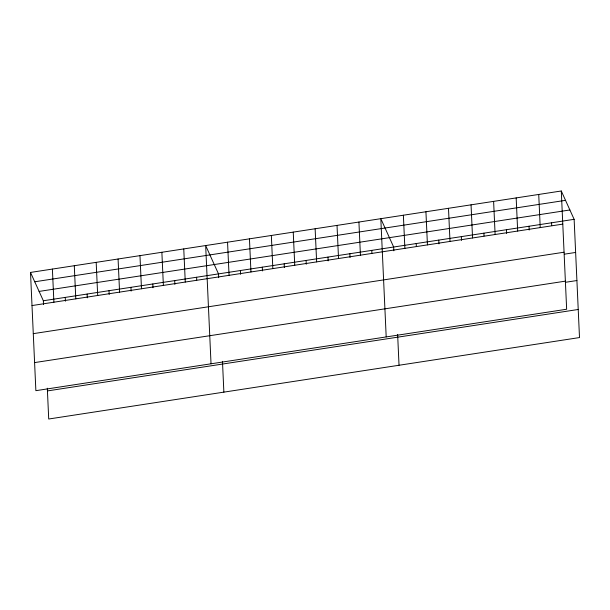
<?xml version="1.0" encoding="UTF-8"?>
<svg xmlns="http://www.w3.org/2000/svg" width="610" height="610" viewBox="0 0 610 610"><rect width="100%" height="100%" fill="white"/><g stroke="black" fill="none" stroke-linecap="round" stroke-linejoin="round"><path stroke-width="0.91" d="M561.284 190.991L566.652 309.239L35.868 390.674L30.5 272.434L561.284 190.991L574.132 219.325L579.5 337.566L48.716 419.009L47.313 388.204M34.739 281.782L565.523 200.339M39.109 291.412L569.892 209.97M30.5 272.434L43.348 300.76L574.132 219.325M32.002 305.564L562.794 224.122M33.283 333.655L564.067 252.212M564.357 254.179L575.634 252.448M34.595 362.592L565.379 281.149M565.63 282.27L576.908 280.539M47.443 390.918L578.227 309.476M551.57 222.78L551.699 225.624M538.729 194.453L540.231 227.583M529.015 226.241L529.183 230.031M516.167 197.915L517.676 231.045M506.452 229.703L506.628 233.493M493.612 201.376L495.114 234.507M483.898 233.165L484.027 236.009M471.05 204.838L472.559 237.969M461.335 236.627L461.511 240.416M448.495 208.3L449.997 241.43M438.781 240.088L438.948 243.878M425.933 211.762L427.442 244.892M416.218 243.55L416.348 246.387M403.378 215.223L404.88 248.354M393.839 250.802L393.663 247.012L380.815 218.685L386.191 336.926M397.636 334.455L399.031 365.26M371.772 250.374L371.894 253.211M358.924 222.04L360.426 255.171M349.873 253.729L350.048 257.519M337.025 225.403L338.535 258.533M327.982 257.092L328.149 260.874M315.134 228.758L316.636 261.888M306.083 260.447L306.258 264.237M293.242 232.12L294.744 265.251M284.191 263.81L284.359 267.592M271.343 235.483L272.845 268.606M262.292 267.172L262.468 270.954M249.452 238.838L250.954 271.969M240.401 270.527L240.569 274.317M227.553 242.2L229.055 275.331M218.677 277.672L218.502 273.89L205.662 245.555L211.029 363.804M222.475 361.333L223.87 392.131M196.611 277.245L196.74 280.089M183.762 248.918L185.272 282.049M174.712 280.608L174.887 284.39M161.871 252.273L163.373 285.404M152.82 283.963L152.988 287.752M139.972 255.636L141.482 288.766M130.921 287.325L131.097 291.115M118.081 258.998L119.583 292.129M109.03 290.688L109.205 294.47M96.182 262.353L97.691 295.484M87.138 294.043L87.306 297.832M74.29 265.716L75.793 298.847M65.239 297.406L65.415 301.188M52.391 269.071L53.901 302.202M43.348 300.76L43.516 304.55"/></g></svg>
